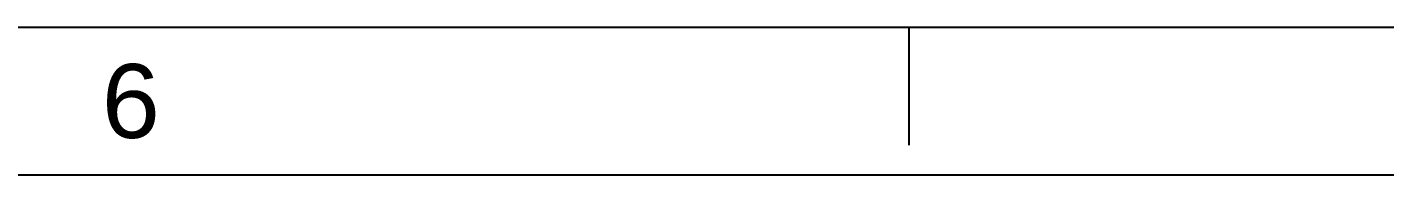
# Model space of a CAD drawing. Extents: x 0 to 841, y 0 to 594.
# Drawn here: x 255.8 to 347.5, y 0 to 10 of the extents above; entities that cross this region are included whole.
import ezdxf
from ezdxf.enums import TextEntityAlignment as Align

# ---------------------------------------------------------------- set-up
doc = ezdxf.new("R2010")
doc.units = 0
doc.header["$LTSCALE"] = 46.255
doc.layers.get('0').update_dxf_attribs({"linetype": 'CONTINUOUS'})

# ---------------------------------------------------------------- blocks, each defined once
blk = doc.blocks.new('*TEXT')
at = {"color": 0}
blk.add_text('6', height=5, dxfattribs=at).set_placement((260.81, 2.5), (264.739, 2.5), align=Align.FIT)

msp = doc.modelspace()

# ---------------------------------------------------------------- linework, layer by layer
at = {"color": 0}
for p, q in [((15, 10), (826, 10)), ((315.375, 2), (315.375, 10)), ((0, 0), (841, 0))]:
    msp.add_line(p, q, dxfattribs=at)

# ---------------------------------------------------------------- block references
msp.add_blockref('*TEXT', (0, 0), dxfattribs=at)
msp.add_blockref('*TEXT', (0, 0), dxfattribs=at)
msp.add_blockref('*TEXT', (0, 0), dxfattribs=at)
msp.add_blockref('*TEXT', (0, 0), dxfattribs=at)
msp.add_blockref('*TEXT', (0, 0), dxfattribs=at)
msp.add_blockref('*TEXT', (0, 0), dxfattribs=at)
msp.add_blockref('*TEXT', (0, 0), dxfattribs=at)
msp.add_blockref('*TEXT', (0, 0), dxfattribs=at)
msp.add_blockref('*TEXT', (0, 0), dxfattribs=at)
msp.add_blockref('*TEXT', (0, 0), dxfattribs=at)
msp.add_blockref('*TEXT', (0, 0), dxfattribs=at)
msp.add_blockref('*TEXT', (0, 0), dxfattribs=at)
msp.add_blockref('*TEXT', (0, 0), dxfattribs=at)
msp.add_blockref('*TEXT', (0, 0), dxfattribs=at)
msp.add_blockref('*TEXT', (0, 0), dxfattribs=at)
msp.add_blockref('*TEXT', (0, 0), dxfattribs=at)
msp.add_blockref('*TEXT', (0, 0), dxfattribs=at)
msp.add_blockref('*TEXT', (0, 0), dxfattribs=at)
msp.add_blockref('*TEXT', (0, 0), dxfattribs=at)
msp.add_blockref('*TEXT', (0, 0), dxfattribs=at)
msp.add_blockref('*TEXT', (0, 0), dxfattribs=at)
msp.add_blockref('*TEXT', (0, 0), dxfattribs=at)
msp.add_blockref('*TEXT', (0, 0), dxfattribs=at)
msp.add_blockref('*TEXT', (0, 0), dxfattribs=at)
msp.add_blockref('*TEXT', (0, 0), dxfattribs=at)
msp.add_blockref('*TEXT', (0, 0), dxfattribs=at)
msp.add_blockref('*TEXT', (0, 0), dxfattribs=at)
msp.add_blockref('*TEXT', (0, 0), dxfattribs=at)
msp.add_blockref('*TEXT', (0, 0), dxfattribs=at)
msp.add_blockref('*TEXT', (0, 0), dxfattribs=at)
msp.add_blockref('*TEXT', (0, 0), dxfattribs=at)
msp.add_blockref('*TEXT', (0, 0), dxfattribs=at)
msp.add_blockref('*TEXT', (0, 0), dxfattribs=at)
msp.add_blockref('*TEXT', (0, 0), dxfattribs=at)
msp.add_blockref('*TEXT', (0, 0), dxfattribs=at)
msp.add_blockref('*TEXT', (0, 0), dxfattribs=at)
msp.add_blockref('*TEXT', (0, 0), dxfattribs=at)
msp.add_blockref('*TEXT', (0, 0), dxfattribs=at)
msp.add_blockref('*TEXT', (0, 0), dxfattribs=at)
msp.add_blockref('*TEXT', (0, 0), dxfattribs=at)
msp.add_blockref('*TEXT', (0, 0), dxfattribs=at)
msp.add_blockref('*TEXT', (0, 0), dxfattribs=at)
msp.add_blockref('*TEXT', (0, 0), dxfattribs=at)
msp.add_blockref('*TEXT', (0, 0), dxfattribs=at)
msp.add_blockref('*TEXT', (0, 0), dxfattribs=at)
msp.add_blockref('*TEXT', (0, 0), dxfattribs=at)
msp.add_blockref('*TEXT', (0, 0), dxfattribs=at)
msp.add_blockref('*TEXT', (0, 0), dxfattribs=at)
msp.add_blockref('*TEXT', (0, 0), dxfattribs=at)
msp.add_blockref('*TEXT', (0, 0), dxfattribs=at)
msp.add_blockref('*TEXT', (0, 0), dxfattribs=at)
msp.add_blockref('*TEXT', (0, 0), dxfattribs=at)
msp.add_blockref('*TEXT', (0, 0), dxfattribs=at)
msp.add_blockref('*TEXT', (0, 0), dxfattribs=at)
msp.add_blockref('*TEXT', (0, 0), dxfattribs=at)
msp.add_blockref('*TEXT', (0, 0), dxfattribs=at)
msp.add_blockref('*TEXT', (0, 0), dxfattribs=at)
msp.add_blockref('*TEXT', (0, 0), dxfattribs=at)
msp.add_blockref('*TEXT', (0, 0), dxfattribs=at)
msp.add_blockref('*TEXT', (0, 0), dxfattribs=at)
msp.add_blockref('*TEXT', (0, 0), dxfattribs=at)
msp.add_blockref('*TEXT', (0, 0), dxfattribs=at)
msp.add_blockref('*TEXT', (0, 0), dxfattribs=at)
msp.add_blockref('*TEXT', (0, 0), dxfattribs=at)

doc.saveas('drawing.dxf')
